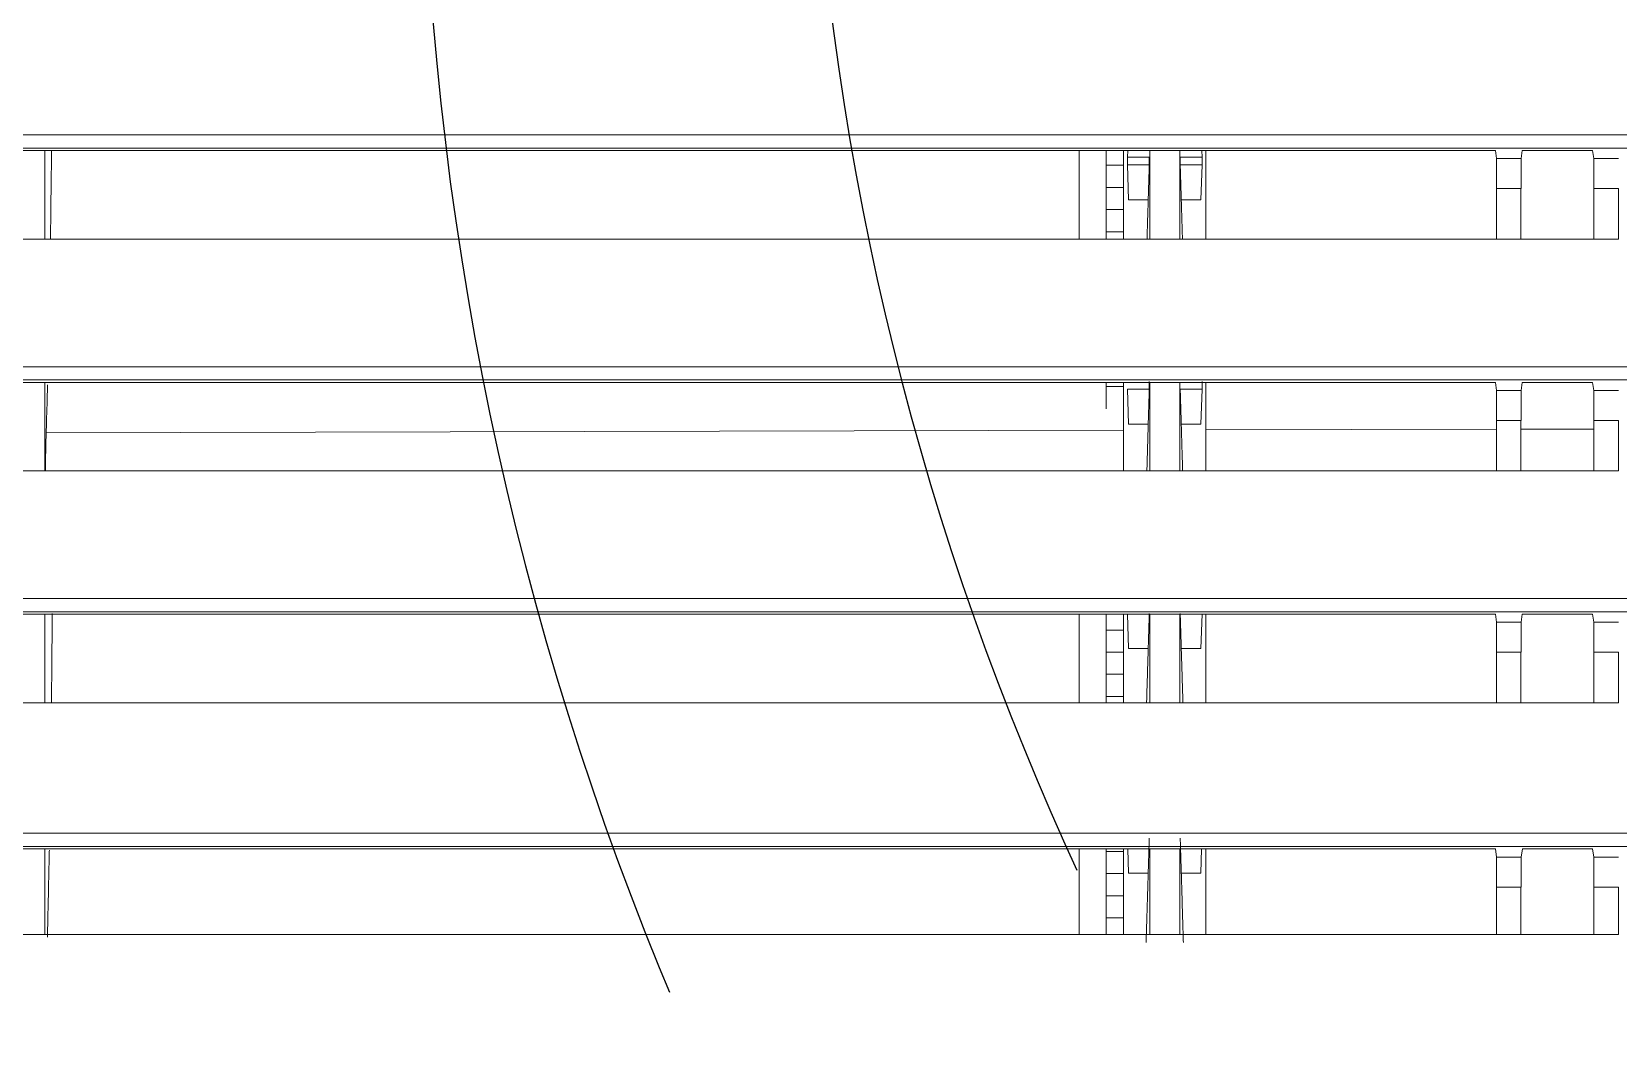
# Model space of a CAD drawing. Header units: inches. Extents: x 3778 to 56227, y -16914 to 35091.
# Drawn here: x 42987.8 to 43093.4, y -12989.9 to -12921.4 of the extents above; entities that cross this region are included whole.
import ezdxf

# ---------------------------------------------------------------- set-up
doc = ezdxf.new("R2010")
doc.units = ezdxf.units.IN
doc.header["$LTSCALE"] = 100
doc.header["$MEASUREMENT"] = 0
doc.linetypes.add('DH-HID2', pattern=[1.2, 0.8, -0.4])
doc.layers.add('2-con', color=2, linetype='Continuous')
doc.layers.add('FU-FURM', color=251, linetype='DH-HID2')
doc.layers.add('mark-B', color=2, linetype='Continuous', lineweight=20)

# ---------------------------------------------------------------- blocks, each defined once
blk = doc.blocks.new('cjscjdeh')
at = {"layer": 'FU-FURM', "color": 8}
for centre, radius, start, end in [((151100.97, 68072.62), 218.51, 213.0528, 326.805), ((151076.67, 67948.17), 194.25, 181.2146, 269.0908), ((151070.33, 67940.87), 213.6, 181.2145, 269.0908)]:
    blk.add_arc(centre, radius, start, end, dxfattribs=at)
blk = doc.blocks.new('무풍1WAY 대형')
at = {"layer": 'mark-B'}
for p, q in [((-409.33, -100.63), (-409.33, -97.46)), ((-409.33, -97.46), (-407.7, -97.46)), ((-407.7, -97.46), (-407.7, -100.63)), ((-407.7, -97.46), (-402.85, -97.46)), ((-402.85, -100.63), (-402.85, -97.46)), ((-402.85, -97.46), (-401.23, -97.46)), ((-401.23, -100.63), (-401.23, -97.46)), ((-401.23, -97.46), (-215.13, -97.46)), ((-381.88, -103.17), (-381.88, -97.46)), ((-376.4, -97.46), (-376.4, -103.17)), ((-375.24, -97.46), (-375.24, -98.58)), ((-375.24, -97.46), (-375.24, -98.58)), ((-373.44, -103.17), (-373.44, -97.46)), ((-373.44, -103.17), (-373.44, -97.46)), ((-304.6, -97.46), (-304.6, -103.17)), ((-376.4, -98.58), (-375.24, -98.58)), ((-376.4, -98.58), (-375.24, -98.58)), ((-375.24, -98.58), (-375.24, -100.05)), ((-375.24, -98.58), (-375.24, -100.05)), ((-376.4, -100.05), (-375.24, -100.05)), ((-376.4, -100.05), (-375.24, -100.05)), ((-375.24, -100.05), (-375.24, -101.52)), ((-375.24, -100.05), (-375.24, -101.52)), ((-409.33, -100.63), (-407.7, -100.63)), ((-402.85, -100.63), (-401.23, -100.63)), ((-381.55, -101.56), (-381.59, -103.17)), ((-381.55, -101.56), (-380.24, -101.56)), ((-378.04, -101.56), (-376.73, -101.56)), ((-376.69, -103.17), (-376.73, -101.56)), ((-376.4, -101.52), (-375.24, -101.52)), ((-376.4, -101.52), (-375.24, -101.52)), ((-375.24, -101.52), (-375.24, -103)), ((-375.24, -101.52), (-375.24, -103)), ((-477.44, -103.33), (477.42, -103.33)), ((-407.69, -102.62), (-409.34, -102.62)), ((-407.69, -102.62), (-407.62, -103.17)), ((-402.94, -103.17), (-407.62, -103.17)), ((-402.94, -103.17), (-402.87, -102.62)), ((-401.21, -102.62), (-402.87, -102.62)), ((-401.15, -103.17), (-401.21, -102.62)), ((-215.22, -103.17), (-401.15, -103.17)), ((-376.4, -103), (-375.24, -103)), ((-376.4, -103), (-375.24, -103)), ((-375.24, -103), (-375.24, -103.17)), ((-375.24, -103), (-375.24, -103.17)), ((477.42, -104.21), (-477.44, -104.21)), ((-409.33, -116.27), (-409.33, -112.89)), ((-409.33, -112.89), (-407.7, -112.89)), ((-407.7, -112.89), (-407.7, -116.27)), ((-407.7, -112.89), (-402.85, -112.89)), ((-402.85, -116.27), (-402.85, -112.89)), ((-402.85, -112.89), (-401.23, -112.89)), ((-401.23, -116.27), (-401.23, -112.89)), ((-401.23, -112.89), (-215.13, -112.89)), ((-381.88, -118.79), (-381.88, -112.89)), ((-376.4, -112.89), (-376.4, -118.79)), ((-375.24, -112.89), (-375.24, -113.31)), ((-375.24, -112.89), (-375.24, -113.31)), ((-373.44, -118.79), (-373.44, -112.89)), ((-373.44, -118.79), (-373.44, -112.89)), ((-304.6, -112.89), (-304.6, -118.79)), ((-376.4, -113.31), (-375.24, -113.31)), ((-376.4, -113.31), (-375.24, -113.31)), ((-375.24, -113.31), (-375.24, -114.79)), ((-375.24, -113.31), (-375.24, -114.79)), ((-376.4, -114.79), (-375.24, -114.79)), ((-376.4, -114.79), (-375.24, -114.79)), ((-375.24, -114.79), (-375.24, -116.26)), ((-375.24, -114.79), (-375.24, -116.26)), ((-409.33, -116.27), (-407.7, -116.27)), ((-402.85, -116.27), (-401.23, -116.27)), ((-381.55, -116.5), (-381.62, -118.79)), ((-381.55, -116.5), (-380.24, -116.5)), ((-378.04, -116.5), (-376.73, -116.5)), ((-376.66, -118.79), (-376.73, -116.5)), ((-376.4, -116.26), (-375.24, -116.26)), ((-376.4, -116.26), (-375.24, -116.26)), ((-375.24, -116.26), (-375.24, -117.74)), ((-375.24, -116.26), (-375.24, -117.74)), ((-407.69, -118.26), (-409.34, -118.26)), ((-407.69, -118.26), (-407.62, -118.79)), ((-402.93, -118.79), (-402.87, -118.26)), ((-401.21, -118.26), (-402.87, -118.26)), ((-401.15, -118.79), (-401.21, -118.26)), ((-376.4, -117.74), (-375.24, -117.74)), ((-376.4, -117.74), (-375.24, -117.74)), ((-375.24, -117.74), (-375.24, -118.79)), ((-375.24, -117.74), (-375.24, -118.79)), ((-474.68, -118.95), (474.66, -118.95)), ((-402.93, -118.79), (-407.62, -118.79)), ((-215.22, -118.79), (-401.15, -118.79)), ((474.66, -119.83), (-474.68, -119.83)), ((-409.33, -131.7), (-409.33, -128.33)), ((-409.33, -128.33), (-407.7, -128.33)), ((-407.7, -128.33), (-407.7, -131.7)), ((-407.7, -128.33), (-402.85, -128.33)), ((-402.85, -131.7), (-402.85, -128.33)), ((-402.85, -128.33), (-401.23, -128.33)), ((-401.23, -131.7), (-401.23, -128.33)), ((-401.23, -128.33), (-215.13, -128.33)), ((-381.88, -134.22), (-381.88, -128.33)), ((-376.4, -128.33), (-376.4, -134.22)), ((-304.6, -128.33), (-304.6, -134.22)), ((-304.69, -130.87), (-376.4, -131.05)), ((-409.33, -131.7), (-407.7, -131.7)), ((-402.85, -131.11), (-407.71, -131.12)), ((-402.85, -131.7), (-401.23, -131.7)), ((-381.88, -131.06), (-401.23, -131.11)), ((-381.55, -131.44), (-381.62, -133.77)), ((-381.55, -131.44), (-380.24, -131.44)), ((-378.04, -131.44), (-376.73, -131.44)), ((-376.66, -133.77), (-376.73, -131.44)), ((-375.24, -132.47), (-375.24, -133.95)), ((-375.24, -132.47), (-375.24, -133.95)), ((-407.69, -133.69), (-409.34, -133.69)), ((-407.69, -133.69), (-407.62, -134.22)), ((-402.93, -134.22), (-402.87, -133.69)), ((-401.21, -133.69), (-402.87, -133.69)), ((-401.15, -134.22), (-401.21, -133.69)), ((-381.62, -133.77), (-380.17, -133.77)), ((-378.11, -133.77), (-376.66, -133.77)), ((-376.4, -133.95), (-375.24, -133.95)), ((-376.4, -133.95), (-375.24, -133.95)), ((-375.24, -133.95), (-375.24, -134.22)), ((-375.24, -133.95), (-375.24, -134.22)), ((-471.95, -134.39), (471.93, -134.39)), ((-402.93, -134.22), (-407.62, -134.22)), ((-215.22, -134.22), (-401.15, -134.22)), ((471.93, -135.26), (-471.95, -135.26)), ((-409.33, -147.14), (-409.33, -143.76)), ((-409.33, -143.76), (-407.7, -143.76)), ((-407.7, -143.76), (-407.7, -147.14)), ((-407.7, -143.76), (-402.85, -143.76)), ((-402.85, -147.14), (-402.85, -143.76)), ((-402.85, -143.76), (-401.23, -143.76)), ((-401.23, -147.14), (-401.23, -143.76)), ((-401.23, -143.76), (-215.13, -143.76)), ((-381.88, -149.65), (-381.88, -143.76)), ((-376.4, -143.76), (-376.4, -149.65)), ((-376.4, -144.26), (-375.24, -144.26)), ((-376.4, -144.26), (-375.24, -144.26)), ((-375.24, -143.76), (-375.24, -144.26)), ((-375.24, -143.76), (-375.24, -144.26)), ((-375.24, -144.26), (-375.24, -145.74)), ((-375.24, -144.26), (-375.24, -145.74)), ((-373.44, -149.66), (-373.44, -143.76)), ((-373.44, -149.66), (-373.44, -143.76)), ((-304.6, -143.76), (-304.6, -149.66)), ((-381.55, -146.38), (-381.62, -148.71)), ((-381.55, -146.38), (-380.24, -146.38)), ((-378.04, -146.38), (-376.73, -146.38)), ((-376.66, -148.71), (-376.73, -146.38)), ((-376.4, -145.74), (-375.24, -145.74)), ((-376.4, -145.74), (-375.24, -145.74)), ((-375.24, -145.74), (-375.24, -147.21)), ((-375.24, -145.74), (-375.24, -147.21)), ((-409.33, -147.14), (-407.7, -147.14)), ((-402.85, -147.14), (-401.23, -147.14)), ((-376.4, -147.21), (-375.24, -147.21)), ((-376.4, -147.21), (-375.24, -147.21)), ((-375.24, -147.21), (-375.24, -148.69)), ((-375.24, -147.21), (-375.24, -148.69)), ((-381.62, -148.71), (-380.17, -148.71)), ((-378.11, -148.71), (-376.66, -148.71)), ((-376.4, -148.69), (-375.24, -148.69)), ((-376.4, -148.69), (-375.24, -148.69)), ((-375.24, -148.69), (-375.24, -149.66)), ((-375.24, -148.69), (-375.24, -149.66)), ((-469.22, -149.82), (469.2, -149.82)), ((-407.69, -149.13), (-409.34, -149.13)), ((-407.69, -149.13), (-407.62, -149.66)), ((-402.93, -149.66), (-407.62, -149.66)), ((-402.93, -149.66), (-402.87, -149.13)), ((-401.21, -149.13), (-402.87, -149.13)), ((-401.15, -149.66), (-401.21, -149.13)), ((-215.22, -149.66), (-401.15, -149.66)), ((-381.62, -149.22), (-381.6, -149.66)), ((-380.17, -149.22), (-381.62, -149.22)), ((-376.66, -149.22), (-378.11, -149.22)), ((-376.68, -149.66), (-376.66, -149.22)), ((469.2, -150.7), (-469.22, -150.7))]:
    blk.add_line(p, q, dxfattribs=at)
for centre, start_param, end_param in [((-407.69, -100.63), 4.712389, 6.213372), ((-402.87, -100.63), 0.069813, 1.570796), ((-401.21, -100.63), 4.712389, 6.213372), ((-407.69, -116.27), 4.712389, 6.213372), ((-402.87, -116.27), 0.069813, 1.570796), ((-401.21, -116.27), 4.712389, 6.213372), ((-407.69, -131.7), 4.712389, 6.213372), ((-402.87, -131.7), 0.069813, 1.570796), ((-401.21, -131.7), 4.712389, 6.213372), ((-407.69, -147.14), 4.712389, 6.213372), ((-402.87, -147.14), 0.069813, 1.570796), ((-401.21, -147.14), 4.712389, 6.213372)]:
    blk.add_ellipse(centre, major_axis=(0, -1.99), ratio=0.008727, start_param=start_param, end_param=end_param, dxfattribs=at)
for points, degree in [([(-380.38, -96.94), (-380.24, -101.57)], 1), ([(-378.04, -101.57), (-377.9, -96.94)], 1), ([(-380.14, -97.46), (-380.14, -103.17)], 1), ([(-378.14, -103.17), (-378.14, -97.46)], 1), ([(-380.24, -101.57), (-380.17, -103.89)], 1), ([(-378.11, -103.89), (-378.04, -101.57)], 1), ([(-380.35, -112.89), (-380.24, -116.5)], 1), ([(-380.14, -112.89), (-380.14, -118.79)], 1), ([(-378.14, -118.79), (-378.14, -112.89)], 1), ([(-378.04, -116.5), (-377.93, -112.89)], 1), ([(-380.24, -116.5), (-380.17, -118.83)], 1), ([(-378.11, -118.83), (-378.04, -116.5)], 1), ([(-380.33, -128.33), (-380.24, -131.44)], 1), ([(-380.14, -128.33), (-380.14, -134.22)], 1), ([(-378.14, -134.22), (-378.14, -128.33)], 1), ([(-378.04, -131.44), (-377.95, -128.33)], 1), ([(-380.24, -131.44), (-380.17, -133.77)], 1), ([(-378.11, -133.77), (-378.04, -131.44)], 1), ([(-378.11, -134.29), (-378.11, -134.25), (-378.11, -134.11), (-378.11, -133.95), (-378.11, -133.81), (-378.11, -133.77)], 2), ([(-380.32, -143.76), (-380.24, -146.38)], 1), ([(-380.14, -143.76), (-380.14, -149.66)], 1), ([(-378.14, -149.66), (-378.14, -143.76)], 1), ([(-378.04, -146.38), (-377.96, -143.76)], 1), ([(-380.24, -146.38), (-380.17, -148.71)], 1), ([(-378.11, -148.71), (-378.04, -146.38)], 1), ([(-380.17, -148.71), (-380.17, -148.75), (-380.17, -148.88), (-380.17, -149.04), (-380.17, -149.18), (-380.17, -149.22)], 2), ([(-378.11, -149.22), (-378.11, -149.18), (-378.11, -149.05), (-378.11, -148.89), (-378.11, -148.75), (-378.11, -148.71)], 2)]:
    blk.add_open_spline(points, degree=degree, dxfattribs=at)
for points, knots in [([(-304.9, -103.08), (-304.9, -102.96), (-304.89, -102.84), (-304.88, -102.23), (-304.87, -101.71), (-304.85, -100.92), (-304.85, -100.66), (-304.84, -100.25), (-304.84, -100.11), (-304.83, -99.9), (-304.83, -99.84), (-304.83, -99.7), (-304.81, -99.08), (-304.8, -98.44), (-304.78, -97.74), (-304.78, -97.54), (-304.77, -97.35), (-304.77, -97.3)], [0, 0, 0, 0, 0.068283, 0.068283, 0.34699, 0.34699, 0.486344, 0.486344, 0.55602, 0.55602, 0.590859, 0.590859, 0.625697, 0.904404, 0.904404, 0.974081, 1, 1, 1, 1]), ([(-305.09, -118.84), (-305.09, -118.77), (-305.09, -118.44), (-305.09, -117.98), (-305.08, -117.51), (-305.08, -117.3), (-305.08, -117.17), (-305.08, -117.1), (-305.07, -115.94), (-305.06, -114.81), (-305.05, -113.57), (-305.05, -113.5), (-305.05, -113.36), (-305.05, -113.18), (-305.04, -113), (-305.04, -112.9)], [0, 0, 0, 0, 0.037071, 0.177491, 0.247701, 0.282806, 0.282806, 0.317911, 0.317911, 0.87959, 0.87959, 0.914695, 0.914695, 0.9498, 1, 1, 1, 1]), ([(-304.69, -130.87), (-304.68, -130.68), (-304.68, -130.46), (-304.67, -130.18), (-304.67, -130.12), (-304.67, -130.03), (-304.67, -130), (-304.67, -129.94), (-304.66, -129.8), (-304.66, -129.52), (-304.65, -129.28), (-304.65, -129.09), (-304.65, -129), (-304.65, -128.9), (-304.65, -128.84), (-304.65, -128.81), (-304.64, -128.63), (-304.64, -128.48), (-304.64, -128.33)], [0, 0, 0, 0, 0.276548, 0.276548, 0.345686, 0.345686, 0.380254, 0.380254, 0.414823, 0.553097, 0.691371, 0.691371, 0.760508, 0.795077, 0.795077, 0.829645, 0.829645, 1, 1, 1, 1]), ([(-304.78, -134.07), (-304.78, -133.98), (-304.77, -133.81), (-304.77, -133.64), (-304.77, -133.5), (-304.76, -133.43), (-304.75, -133.08), (-304.75, -132.8), (-304.74, -132.38), (-304.73, -132.24), (-304.72, -131.96), (-304.71, -131.55), (-304.7, -131.14), (-304.69, -130.87)], [0, 0, 0, 0, 0.089016, 0.154087, 0.154087, 0.219157, 0.219157, 0.479438, 0.479438, 0.609578, 0.609578, 0.739719, 1, 1, 1, 1]), ([(-381.62, -133.77), (-381.62, -133.77), (-381.62, -133.77), (-381.62, -133.78), (-381.62, -133.78), (-381.62, -133.79), (-381.62, -133.79), (-381.62, -133.8), (-381.62, -133.8), (-381.62, -133.81), (-381.62, -133.81), (-381.62, -133.82), (-381.62, -133.83), (-381.62, -133.83), (-381.62, -133.84), (-381.62, -133.84), (-381.62, -133.85), (-381.62, -133.86), (-381.62, -133.86), (-381.62, -133.87), (-381.62, -133.88), (-381.62, -133.88), (-381.62, -133.89), (-381.62, -133.9), (-381.62, -133.91), (-381.62, -133.91), (-381.62, -133.92), (-381.62, -133.93), (-381.62, -133.93), (-381.62, -133.94), (-381.62, -133.95), (-381.62, -133.96), (-381.62, -133.96), (-381.62, -133.97), (-381.62, -133.98), (-381.62, -133.98), (-381.62, -133.99), (-381.62, -134), (-381.62, -134.01), (-381.62, -134.01), (-381.62, -134.02), (-381.62, -134.03), (-381.62, -134.04), (-381.62, -134.06), (-381.62, -134.07), (-381.62, -134.08), (-381.62, -134.1), (-381.62, -134.11), (-381.62, -134.13), (-381.62, -134.14), (-381.62, -134.16), (-381.62, -134.17), (-381.62, -134.18), (-381.62, -134.2), (-381.62, -134.21), (-381.62, -134.22), (-381.62, -134.23), (-381.62, -134.25), (-381.62, -134.26), (-381.62, -134.27), (-381.62, -134.28), (-381.62, -134.28), (-381.62, -134.29)], [0, 0, 0, 0, 0.013747, 0.027429, 0.041048, 0.054602, 0.068093, 0.08152, 0.094883, 0.108181, 0.121416, 0.134587, 0.147694, 0.160737, 0.173716, 0.186631, 0.199482, 0.212269, 0.224992, 0.237651, 0.250246, 0.262777, 0.275245, 0.287648, 0.299987, 0.312263, 0.324474, 0.336622, 0.348705, 0.360725, 0.372681, 0.384572, 0.3964, 0.408164, 0.419864, 0.4315, 0.443072, 0.454581, 0.466025, 0.477405, 0.488722, 0.499974, 0.52253, 0.545343, 0.568414, 0.591742, 0.615327, 0.63917, 0.66327, 0.687627, 0.712242, 0.737115, 0.762244, 0.787632, 0.813276, 0.839179, 0.865338, 0.891756, 0.91843, 0.945363, 0.972553, 1, 1, 1, 1]), ([(-305.05, -149.66), (-305.05, -149.62), (-305.05, -149.43), (-305.04, -148.95), (-305.03, -148.22), (-305.02, -147.47), (-305.02, -146.95), (-305.01, -146.72), (-305.01, -146.57), (-305.01, -146.5), (-305, -145.82), (-304.99, -144.93), (-304.98, -144.03), (-304.97, -143.74)], [0, 0, 0, 0, 0.020279, 0.095944, 0.247276, 0.398608, 0.474274, 0.512107, 0.512107, 0.54994, 0.54994, 0.852603, 1, 1, 1, 1]), ([(-381.62, -148.71), (-381.62, -148.71), (-381.62, -148.71), (-381.62, -148.72), (-381.62, -148.72), (-381.62, -148.73), (-381.62, -148.73), (-381.62, -148.74), (-381.62, -148.74), (-381.62, -148.75), (-381.62, -148.75), (-381.62, -148.76), (-381.62, -148.76), (-381.62, -148.77), (-381.62, -148.78), (-381.62, -148.78), (-381.62, -148.79), (-381.62, -148.8), (-381.62, -148.8), (-381.62, -148.81), (-381.62, -148.82), (-381.62, -148.82), (-381.62, -148.83), (-381.62, -148.84), (-381.62, -148.84), (-381.62, -148.85), (-381.62, -148.86), (-381.62, -148.86), (-381.62, -148.87), (-381.62, -148.88), (-381.62, -148.89), (-381.62, -148.89), (-381.62, -148.9), (-381.62, -148.91), (-381.62, -148.92), (-381.62, -148.92), (-381.62, -148.93), (-381.62, -148.94), (-381.62, -148.94), (-381.62, -148.95), (-381.62, -148.96), (-381.62, -148.97), (-381.62, -148.98), (-381.62, -148.99), (-381.62, -149.01), (-381.62, -149.02), (-381.62, -149.04), (-381.62, -149.05), (-381.62, -149.07), (-381.62, -149.08), (-381.62, -149.09), (-381.62, -149.11), (-381.62, -149.12), (-381.62, -149.13), (-381.62, -149.15), (-381.62, -149.16), (-381.62, -149.17), (-381.62, -149.18), (-381.62, -149.19), (-381.62, -149.21), (-381.62, -149.21), (-381.62, -149.22), (-381.62, -149.22)], [0, 0, 0, 0, 0.013747, 0.027429, 0.041048, 0.054602, 0.068093, 0.08152, 0.094883, 0.108181, 0.121416, 0.134587, 0.147694, 0.160737, 0.173716, 0.186631, 0.199482, 0.212269, 0.224992, 0.237651, 0.250246, 0.262777, 0.275245, 0.287648, 0.299987, 0.312263, 0.324474, 0.336622, 0.348705, 0.360725, 0.372681, 0.384573, 0.3964, 0.408164, 0.419864, 0.4315, 0.443072, 0.454581, 0.466025, 0.477405, 0.488722, 0.499974, 0.52253, 0.545343, 0.568414, 0.591742, 0.615327, 0.63917, 0.66327, 0.687627, 0.712242, 0.737115, 0.762244, 0.787632, 0.813276, 0.839179, 0.865338, 0.891756, 0.91843, 0.945363, 0.972553, 1, 1, 1, 1]), ([(-376.66, -149.22), (-376.66, -149.22), (-376.66, -149.22), (-376.66, -149.21), (-376.66, -149.21), (-376.66, -149.21), (-376.66, -149.2), (-376.66, -149.19), (-376.66, -149.19), (-376.66, -149.18), (-376.66, -149.18), (-376.66, -149.17), (-376.66, -149.17), (-376.66, -149.16), (-376.66, -149.15), (-376.66, -149.15), (-376.66, -149.14), (-376.66, -149.13), (-376.66, -149.13), (-376.66, -149.12), (-376.66, -149.11), (-376.66, -149.11), (-376.66, -149.1), (-376.66, -149.09), (-376.66, -149.09), (-376.66, -149.08), (-376.66, -149.07), (-376.66, -149.07), (-376.66, -149.06), (-376.66, -149.05), (-376.66, -149.04), (-376.66, -149.04), (-376.66, -149.03), (-376.66, -149.02), (-376.66, -149.01), (-376.66, -149.01), (-376.66, -149), (-376.66, -148.99), (-376.66, -148.99), (-376.66, -148.98), (-376.66, -148.97), (-376.66, -148.96), (-376.66, -148.95), (-376.66, -148.94), (-376.66, -148.92), (-376.66, -148.91), (-376.66, -148.89), (-376.66, -148.88), (-376.66, -148.86), (-376.66, -148.85), (-376.66, -148.84), (-376.66, -148.82), (-376.66, -148.81), (-376.66, -148.8), (-376.66, -148.78), (-376.66, -148.77), (-376.66, -148.76), (-376.66, -148.75), (-376.66, -148.74), (-376.66, -148.72), (-376.66, -148.72), (-376.66, -148.71), (-376.66, -148.71)], [0, 0, 0, 0, 0.013748, 0.027432, 0.041052, 0.054607, 0.068099, 0.081527, 0.09489, 0.10819, 0.121425, 0.134597, 0.147704, 0.160748, 0.173727, 0.186643, 0.199494, 0.212281, 0.225005, 0.237664, 0.250259, 0.262791, 0.275258, 0.287661, 0.3, 0.312275, 0.324487, 0.336634, 0.348717, 0.360736, 0.372691, 0.384582, 0.39641, 0.408173, 0.419872, 0.431507, 0.443078, 0.454585, 0.466029, 0.477408, 0.488723, 0.499974, 0.522542, 0.545365, 0.568445, 0.591781, 0.615372, 0.639221, 0.663325, 0.687685, 0.712302, 0.737175, 0.762304, 0.78769, 0.813331, 0.839229, 0.865384, 0.891794, 0.918461, 0.945384, 0.972564, 1, 1, 1, 1])]:
    blk.add_open_spline(points, degree=3, knots=knots, dxfattribs=at)
blk = doc.blocks.new('dpdjzjs')
at = {"layer": 'mark-B', "rotation": 180}
blk.add_blockref('무풍1WAY 대형', (178654.91, 88751.49), dxfattribs=at)

msp = doc.modelspace()

# ---------------------------------------------------------------- block references
msp.add_blockref('cjscjdeh', (-107842.97, -80843.84))
at = {"layer": '2-con'}
msp.add_blockref('dpdjzjs', (-135970.86, -101830.44), dxfattribs=at)

doc.saveas('drawing.dxf')
